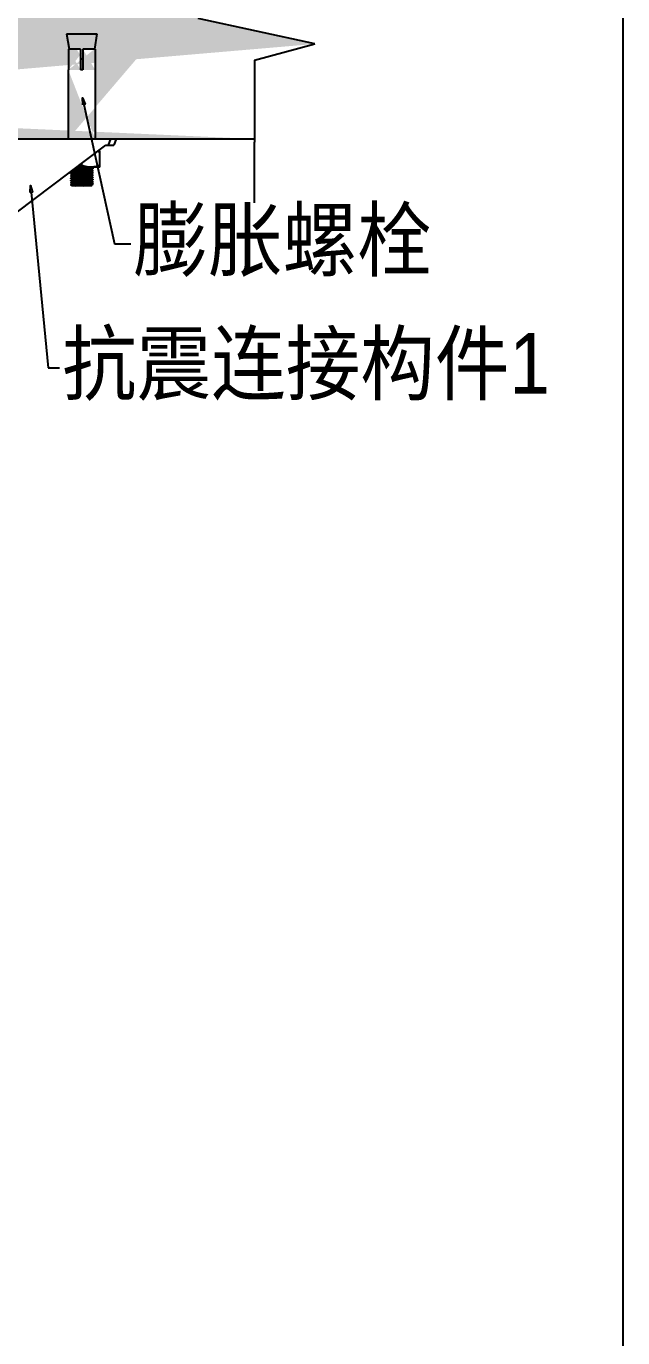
# Model space of a CAD drawing. Extents: x 921423 to 1291758, y 534425 to 1049953.
# Drawn here: x 1135503 to 1137468, y 852016 to 856338 of the extents above; entities that cross this region are included whole.
import ezdxf

# ---------------------------------------------------------------- set-up
doc = ezdxf.new("R2010")
doc.units = 0
doc.header["$LTSCALE"] = 1000
doc.header["$MEASUREMENT"] = 0
for name, color, linetype in [('02___PRT_ALL_AXES', 7, 'Continuous'), ('03___PRT_ALL_CURVES', 7, 'Continuous'), ('11122', 7, 'Continuous'), ('TC', 4, 'Continuous')]:
    doc.layers.add(name, color=color, linetype=linetype)
doc.styles.add('_TEL_DIM', font='SIMPLEX', dxfattribs={"width": 0.8, "height": 3.5, "bigfont": 'HZTXT'})

msp = doc.modelspace()

# ---------------------------------------------------------------- hatches: boundary and pattern name
at = {"layer": '11122'}
h = msp.add_hatch(dxfattribs=at)
h.set_pattern_fill('AR-CONC', color=256, scale=50, style=0)
h.set_pattern_definition([(50, (637887.12, 1495774.02), (358.63009, -31.37607), [37.5, -412.5]), (355, (637887.12, 1495774.02), (-69.37567, 376.09607), [30, -330]), (100.4514, (637917, 1495771.4), (289.25469, 344.71977), [31.8701, -350.57106]), (46.1842, (637887.1, 1495874.02), (533.62052, -82.7595), [56.25, -618.75]), (96.6356, (637931.6, 1495867.13), (467.33135, 487.05894), [47.80514, -525.8565]), (351.1842, (637887.1, 1495874), (467.33097, 487.0593), [45, -495]), (21, (637937.12, 1495849.02), (298.45353, -201.30945), [37.5, -412.5]), (326, (637937.12, 1495849.02), (121.65767, 362.57502), [30, -330]), (71.4514, (637962, 1495832.25), (420.11131, 161.26525), [31.8701, -350.57106]), (37.5, (637887.12, 1495774.02), (6.079928, 166.446927), [0, -326, 0, -335, 0, -331.25]), (7.5, (637887.12, 1495774.02), (131.53477, 197.205856), [0, -191, 0, -318.5, 0, -126.25]), (327.5, (637775.62, 1495774.02), (266.911218, -11.277436), [0, -125, 0, -390, 0, -517.5]), (317.5, (637725.62, 1495774.02), (291.593085, 50.05249), [0, -162.5, 0, -259, 0, -367.5])])
edge = h.paths.add_edge_path()
edge.add_line((1125792.7, 856289.5), (1125408.4, 856372.8))
edge.add_line((1125408.4, 856372.8), (1125593.5, 856444.4))
edge.add_line((1125593.5, 856236.1), (1125792.7, 856289.5))
edge.add_line((1125593.5, 856236.1), (1125593.5, 855966.2))
edge.add_line((1125593.5, 856685.3), (1125593.5, 856444.4))
edge.add_line((1125593.5, 856685.3), (1136254.4, 856685.3))
edge.add_line((1125593.5, 855966.2), (1136254.4, 855966.2))
edge.add_line((1129689.9, 856262.2), (1129649.3, 856262.2))
edge.add_line((1129595.6, 856312.2), (1129695.8, 856312.2))
edge.add_line((1129642, 856262.2), (1129601.4, 856262.2))
edge.add_line((1129642, 856230.3), (1129649.3, 856230.3))
edge.add_line((1129601.4, 856185.4), (1129601.3, 856185.4))
edge.add_line((1129649.3, 856193.9), (1129642, 856193.9))
edge.add_line((1129690.1, 856185.4), (1129689.9, 856185.4))
edge.add_line((1129595.6, 856312.2), (1129603.9, 856262.2))
edge.add_line((1129695.8, 856312.2), (1129687.4, 856262.2))
edge.add_line((1129690.1, 856193.9), (1129690.1, 855966.2))
edge.add_line((1129689.9, 856262.2), (1129689.9, 856193.9))
edge.add_line((1129649.3, 856262.2), (1129649.3, 856193.9))
edge.add_line((1129642, 856262.2), (1129642, 856193.9))
edge.add_line((1129601.4, 856262.2), (1129601.4, 856193.9))
edge.add_line((1129601.3, 856193.9), (1129601.3, 855966.2))
edge.add_line((1129112.3, 856312.5), (1129103.9, 856262.4))
edge.add_line((1129112.3, 856312.5), (1129012, 856312.5))
edge.add_line((1129065.8, 856262.4), (1129106.4, 856262.4))
edge.add_line((1129017.9, 856262.4), (1129058.5, 856262.4))
edge.add_line((1129065.8, 856230.5), (1129058.5, 856230.5))
edge.add_line((1129106.4, 856194.1), (1129106.6, 856194.1))
edge.add_line((1129058.5, 856194.1), (1129065.8, 856194.1))
edge.add_line((1129017.7, 856194.1), (1129017.9, 856194.1))
edge.add_line((1129012, 856312.5), (1129020.4, 856262.4))
edge.add_line((1129017.7, 856194.1), (1129017.7, 855966.2))
edge.add_line((1129017.9, 856262.4), (1129017.9, 856194.1))
edge.add_line((1129058.5, 856262.4), (1129058.5, 856194.1))
edge.add_line((1129065.8, 856262.4), (1129065.8, 856194.1))
edge.add_line((1129106.4, 856262.4), (1129106.4, 856194.1))
edge.add_line((1129106.6, 856194.1), (1129106.6, 855966.2))
edge.add_line((1128532.3, 856312.5), (1128540.6, 856262.4))
edge.add_line((1128532.3, 856312.5), (1128632.5, 856312.5))
edge.add_line((1128578.7, 856262.4), (1128538.1, 856262.4))
edge.add_line((1128626.7, 856262.4), (1128586, 856262.4))
edge.add_line((1128578.7, 856230.5), (1128586, 856230.5))
edge.add_line((1128538.1, 856194.1), (1128538, 856194.1))
edge.add_line((1128586, 856194.1), (1128578.7, 856194.1))
edge.add_line((1128626.8, 856194.1), (1128626.7, 856194.1))
edge.add_line((1128632.5, 856312.5), (1128624.2, 856262.4))
edge.add_line((1128626.8, 856194.1), (1128626.8, 855966.2))
edge.add_line((1128626.7, 856262.4), (1128626.7, 856194.1))
edge.add_line((1128586, 856262.4), (1128586, 856194.1))
edge.add_line((1128578.7, 856262.4), (1128578.7, 856194.1))
edge.add_line((1128538.1, 856262.4), (1128538.1, 856194.1))
edge.add_line((1128538, 856194.1), (1128538, 855966.2))
edge.add_line((1132211, 856262.2), (1132251.6, 856262.2))
edge.add_line((1132305.3, 856312.2), (1132205.1, 856312.2))
edge.add_line((1132258.8, 856262.2), (1132299.4, 856262.2))
edge.add_line((1132258.8, 856230.3), (1132251.6, 856230.3))
edge.add_line((1132299.4, 856185.4), (1132299.6, 856185.4))
edge.add_line((1132251.6, 856193.9), (1132258.8, 856193.9))
edge.add_line((1132210.8, 856185.4), (1132211, 856185.4))
edge.add_line((1132305.3, 856312.2), (1132296.9, 856262.2))
edge.add_line((1132205.1, 856312.2), (1132213.5, 856262.2))
edge.add_line((1132210.8, 856193.9), (1132210.8, 855966.2))
edge.add_line((1132211, 856262.2), (1132211, 856193.9))
edge.add_line((1132251.6, 856262.2), (1132251.6, 856193.9))
edge.add_line((1132258.8, 856262.2), (1132258.8, 856193.9))
edge.add_line((1132299.4, 856262.2), (1132299.4, 856193.9))
edge.add_line((1132299.6, 856193.9), (1132299.6, 855966.2))
edge.add_line((1133368.9, 856312.5), (1133360.6, 856262.4))
edge.add_line((1133368.9, 856312.5), (1133268.7, 856312.5))
edge.add_line((1133322.4, 856262.4), (1133363.1, 856262.4))
edge.add_line((1133274.5, 856262.4), (1133315.1, 856262.4))
edge.add_line((1133322.4, 856230.5), (1133315.1, 856230.5))
edge.add_line((1133363.1, 856194.1), (1133363.2, 856194.1))
edge.add_line((1133315.1, 856194.1), (1133322.4, 856194.1))
edge.add_line((1133274.3, 856194.1), (1133274.5, 856194.1))
edge.add_line((1133268.7, 856312.5), (1133277, 856262.4))
edge.add_line((1133274.3, 856194.1), (1133274.3, 855966.2))
edge.add_line((1133274.5, 856262.4), (1133274.5, 856194.1))
edge.add_line((1133315.1, 856262.4), (1133315.1, 856194.1))
edge.add_line((1133322.4, 856262.4), (1133322.4, 856194.1))
edge.add_line((1133363.1, 856262.4), (1133363.1, 856194.1))
edge.add_line((1133363.2, 856194.1), (1133363.2, 855966.2))
edge.add_line((1132788.9, 856312.5), (1132797.3, 856262.4))
edge.add_line((1132788.9, 856312.5), (1132889.2, 856312.5))
edge.add_line((1132835.4, 856262.4), (1132794.8, 856262.4))
edge.add_line((1132883.3, 856262.4), (1132842.7, 856262.4))
edge.add_line((1132835.4, 856230.5), (1132842.7, 856230.5))
edge.add_line((1132794.8, 856194.1), (1132794.6, 856194.1))
edge.add_line((1132842.7, 856194.1), (1132835.4, 856194.1))
edge.add_line((1132883.5, 856194.1), (1132883.3, 856194.1))
edge.add_line((1132889.2, 856312.5), (1132880.8, 856262.4))
edge.add_line((1132883.5, 856194.1), (1132883.5, 855966.2))
edge.add_line((1132883.3, 856262.4), (1132883.3, 856194.1))
edge.add_line((1132842.7, 856262.4), (1132842.7, 856194.1))
edge.add_line((1132835.4, 856262.4), (1132835.4, 856194.1))
edge.add_line((1132794.8, 856262.4), (1132794.8, 856194.1))
edge.add_line((1132794.6, 856194.1), (1132794.6, 855966.2))
edge.add_line((1136453.6, 856279.1), (1136069.3, 856362.5))
edge.add_line((1136069.3, 856362.5), (1136254.4, 856434.1))
edge.add_line((1136254.4, 856225.8), (1136453.6, 856279.1))
edge.add_line((1136254.4, 856225.8), (1136254.4, 855955.9))
edge.add_line((1136254.4, 856675), (1136254.4, 856434.1))
edge.add_line((1135635.6, 856312), (1135735.7, 856312))
edge.add_line((1135682.1, 856262), (1135641.5, 856262))
edge.add_line((1135729.9, 856262), (1135689.3, 856262))
edge.add_line((1135682.1, 856230.1), (1135689.3, 856230.1))
edge.add_line((1135635.6, 856312), (1135644, 856262))
edge.add_line((1135729.9, 856262), (1135729.9, 856193.7))
edge.add_line((1135689.3, 856262), (1135689.3, 856193.7))
edge.add_line((1135682.1, 856262), (1135682.1, 856193.7))
edge.add_line((1135641.5, 856262), (1135641.5, 856193.7))
edge.add_line((1135735.7, 856312), (1135727.4, 856262))
edge.add_line((1135641.5, 856193.7), (1135641.3, 856193.7))
edge.add_line((1135689.3, 856193.7), (1135682.1, 856193.7))
edge.add_line((1135730.1, 856193.7), (1135729.9, 856193.7))
edge.add_line((1135730.1, 856193.7), (1135730.1, 855966.2))
edge.add_line((1135641.3, 856193.7), (1135641.3, 855966.2))

# ---------------------------------------------------------------- linework, layer by layer
at = {"color": 0, "linetype": 'Continuous'}
for p, q in [((1135641.5, 856262), (1135641.5, 856193.7)), ((1135682.1, 856262), (1135641.5, 856262)), ((1135682.1, 856262), (1135682.1, 856193.7)), ((1135689.3, 856262), (1135689.3, 856193.7)), ((1135729.9, 856262), (1135689.3, 856262)), ((1135729.9, 856262), (1135729.9, 856193.7)), ((1135641.3, 856193.7), (1135641.3, 855966.2)), ((1135641.5, 856193.7), (1135641.3, 856193.7)), ((1135689.3, 856193.7), (1135682.1, 856193.7)), ((1135730.1, 856193.7), (1135729.9, 856193.7)), ((1135730.1, 856193.7), (1135730.1, 855966.2)), ((1135378.6, 855966.2), (1135799, 855966.2)), ((1135765.3, 855945.7), (1135791.6, 855945.7)), ((1135780.9, 855966.2), (1135773, 855945.7)), ((1135799, 855966.2), (1135791.6, 855945.7)), ((1135649.3, 855858.3), (1135649.3, 855857)), ((1135649.3, 855856.9), (1135649.3, 855857)), ((1135649.3, 855857), (1135649.3, 855857)), ((1135649.3, 855856.9), (1135653.2, 855854.7)), ((1135653.2, 855853.9), (1135649.3, 855851.6)), ((1135649.3, 855851.5), (1135649.3, 855851.6)), ((1135649.3, 855851.5), (1135649.3, 855849.7)), ((1135649.3, 855849.7), (1135649.3, 855849.7)), ((1135649.3, 855849.7), (1135653.2, 855847.4)), ((1135649.3, 855849.7), (1135649.3, 855849.7)), ((1135653.2, 855854.7), (1135653.2, 855853.8)), ((1135653.3, 855853.9), (1135653.2, 855853.9)), ((1135653.3, 855853.9), (1135653.3, 855853.9)), ((1135668.5, 855872.8), (1135671.8, 855872.9)), ((1135718, 855865.5), (1135718.1, 855865.6)), ((1135718, 855858.3), (1135718.1, 855858.3)), ((1135718.1, 855872.9), (1135718.2, 855872.9)), ((1135718.1, 855865.6), (1135718.2, 855865.6)), ((1135718.1, 855858.3), (1135718.2, 855858.3)), ((1135718.1, 855851), (1135718.2, 855851.1)), ((1135718.2, 855872), (1135718.2, 855872.9)), ((1135722, 855869.8), (1135718.2, 855872)), ((1135718.2, 855865.6), (1135722, 855867.9)), ((1135718.2, 855864.7), (1135718.2, 855865.6)), ((1135722, 855862.5), (1135718.2, 855864.8)), ((1135718.2, 855858.3), (1135722, 855860.6)), ((1135718.2, 855857.5), (1135718.2, 855858.4)), ((1135722, 855855.2), (1135718.2, 855857.5)), ((1135718.2, 855851.1), (1135722, 855853.3)), ((1135718.2, 855850.2), (1135718.2, 855851.1)), ((1135722, 855848), (1135718.2, 855850.2)), ((1135722.1, 855869.7), (1135722, 855869.8)), ((1135722, 855867.9), (1135722.1, 855867.9)), ((1135722, 855862.5), (1135722.1, 855862.5)), ((1135722, 855860.6), (1135722.1, 855860.6)), ((1135722.1, 855855.2), (1135722, 855855.2)), ((1135722, 855853.3), (1135722.1, 855853.4)), ((1135722.1, 855847.9), (1135722, 855848)), ((1135722.1, 855869.7), (1135722.1, 855867.9)), ((1135722.1, 855862.5), (1135722.1, 855860.6)), ((1135722.1, 855862.5), (1135722.1, 855862.5)), ((1135722.1, 855855.2), (1135722.1, 855853.4)), ((1135722.1, 855855.2), (1135722.1, 855855.2)), ((1135722.1, 855847.9), (1135722.1, 855846.1)), ((1135722.1, 855847.9), (1135722.1, 855847.9)), ((1135653.2, 855846.6), (1135649.3, 855844.3)), ((1135649.3, 855844.3), (1135649.3, 855844.3)), ((1135649.3, 855844.3), (1135649.3, 855842.4)), ((1135649.3, 855842.4), (1135649.3, 855842.5)), ((1135649.3, 855842.4), (1135649.3, 855842.4)), ((1135649.3, 855842.4), (1135653.2, 855840.1)), ((1135653.2, 855839.3), (1135649.3, 855837)), ((1135649.3, 855837), (1135649.3, 855837)), ((1135649.3, 855837), (1135649.3, 855835.2)), ((1135649.3, 855835.1), (1135649.3, 855835.2)), ((1135649.3, 855835.2), (1135649.3, 855835.2)), ((1135649.3, 855835.1), (1135653.2, 855832.9)), ((1135653.2, 855832), (1135649.3, 855829.8)), ((1135649.3, 855829.7), (1135649.3, 855829.8)), ((1135649.3, 855829.7), (1135649.3, 855827.9)), ((1135649.3, 855827.8), (1135649.3, 855827.9)), ((1135649.3, 855827.9), (1135649.3, 855827.9)), ((1135649.3, 855827.8), (1135653.2, 855825.6)), ((1135653.2, 855824.7), (1135649.3, 855822.5)), ((1135649.3, 855822.4), (1135649.3, 855822.5)), ((1135649.3, 855822.4), (1135649.3, 855820.6)), ((1135649.3, 855820.5), (1135649.3, 855820.6)), ((1135649.3, 855820.6), (1135649.3, 855820.6)), ((1135649.3, 855820.5), (1135653.2, 855818.3)), ((1135653.2, 855817.5), (1135649.9, 855815.5)), ((1135649.9, 855815.5), (1135649.9, 855815.5)), ((1135653.8, 855811.5), (1135649.9, 855815.5)), ((1135653.2, 855847.4), (1135653.2, 855846.5)), ((1135653.3, 855846.6), (1135653.2, 855846.6)), ((1135653.2, 855840.2), (1135653.2, 855839.3)), ((1135653.3, 855839.3), (1135653.2, 855839.3)), ((1135653.2, 855832.9), (1135653.2, 855832)), ((1135653.3, 855832.1), (1135653.2, 855832)), ((1135653.2, 855825.6), (1135653.2, 855824.7)), ((1135653.3, 855824.8), (1135653.2, 855824.7)), ((1135653.2, 855818.3), (1135653.2, 855817.4)), ((1135653.3, 855817.5), (1135653.2, 855817.5)), ((1135653.3, 855846.6), (1135653.4, 855846.6)), ((1135653.3, 855832.1), (1135653.3, 855832.1)), ((1135653.3, 855824.8), (1135653.4, 855824.8)), ((1135717.5, 855811.5), (1135653.8, 855811.5)), ((1135711.4, 855816.1), (1135660, 855816.1)), ((1135690, 855812.1), (1135666, 855812.1)), ((1135717.5, 855811.5), (1135719.2, 855813.2)), ((1135718, 855829.1), (1135718.1, 855829.2)), ((1135718, 855821.9), (1135718.1, 855821.9)), ((1135718.1, 855843.7), (1135718.2, 855843.8)), ((1135718.1, 855836.5), (1135718.2, 855836.5)), ((1135718.1, 855829.2), (1135718.2, 855829.2)), ((1135718.1, 855821.9), (1135718.2, 855821.9)), ((1135718.1, 855814.6), (1135718.2, 855814.7)), ((1135718.2, 855843.8), (1135722, 855846)), ((1135718.2, 855842.9), (1135718.2, 855843.8)), ((1135722, 855840.7), (1135718.2, 855842.9)), ((1135718.2, 855836.5), (1135722, 855838.7)), ((1135718.2, 855835.6), (1135718.2, 855836.5)), ((1135722, 855833.4), (1135718.2, 855835.6)), ((1135718.2, 855829.2), (1135722, 855831.5)), ((1135718.2, 855828.3), (1135718.2, 855829.2)), ((1135722, 855826.1), (1135718.2, 855828.4)), ((1135718.2, 855821.9), (1135722, 855824.2)), ((1135718.2, 855821.1), (1135718.2, 855821.9)), ((1135722, 855818.8), (1135718.2, 855821.1)), ((1135718.2, 855814.7), (1135722, 855816.9)), ((1135718.2, 855813.8), (1135718.2, 855814.7)), ((1135719.2, 855813.2), (1135718.2, 855813.8)), ((1135719.2, 855813.2), (1135719.2, 855813.2)), ((1135722, 855846), (1135722.1, 855846.1)), ((1135722.1, 855840.6), (1135722, 855840.7)), ((1135722, 855838.7), (1135722.1, 855838.8)), ((1135722.1, 855833.3), (1135722, 855833.4)), ((1135722, 855831.5), (1135722.1, 855831.5)), ((1135722.1, 855826.1), (1135722, 855826.1)), ((1135722, 855824.2), (1135722.1, 855824.2)), ((1135722.1, 855818.8), (1135722, 855818.8)), ((1135722.1, 855817), (1135722, 855816.9)), ((1135722.1, 855840.6), (1135722.1, 855838.8)), ((1135722.1, 855840.6), (1135722.1, 855840.6)), ((1135722.1, 855833.3), (1135722.1, 855831.5)), ((1135722.1, 855833.3), (1135722.1, 855833.3)), ((1135722.1, 855826.1), (1135722.1, 855824.2)), ((1135722.1, 855826.1), (1135722.1, 855826.1))]:
    msp.add_line(p, q, dxfattribs=at)
at = {"color": 7, "linetype": 'Continuous'}
msp.add_line((1135469.7, 855722.9), (1135765.3, 855945.7), dxfattribs=at)
at = {"color": 0}
for points in [[(1136453.6, 856279.1), (1136069.3, 856362.5)], [(1136254.4, 856225.8), (1136453.6, 856279.1)], [(1136254.4, 856225.8), (1136254.4, 855955.9)], [(1136254.4, 855755.6), (1136254.4, 855955.9)]]:
    msp.add_lwpolyline(points, dxfattribs=at)
at = {"color": 4}
for points in [[(1135689, 856078.8), (1135687.9, 856101.7), (1135696.4, 856080.4)], [(1135515.6, 855789.9), (1135517.2, 855812.7), (1135523.1, 855790.6)]]:
    msp.add_lwpolyline(points, close=True, dxfattribs=at)
for points in [[(1135692.7, 856079.6), (1135793.2, 855620.5)], [(1135519.3, 855790.3), (1135575.4, 855212.3)]]:
    msp.add_lwpolyline(points, dxfattribs=at)
at = {"color": 4, "extrusion": (0, 1, 0)}
for points, elevation in [([(-1135793.2, 0), (-1135846.9, 0)], 855620.5), ([(-1135575.4, 0), (-1135611.9, 0)], 855212.3)]:
    msp.add_lwpolyline(points, dxfattribs=dict(at, elevation=elevation))
at = {"color": 0, "linetype": 'Continuous'}
for points, knots in [([(1135649.3, 855857), (1135649.3, 855857.1), (1135649.6, 855857.2), (1135650.1, 855857.3), (1135651, 855857.4), (1135652.2, 855857.5), (1135653.7, 855857.6), (1135656.2, 855857.7), (1135660.1, 855857.9), (1135665.4, 855858.1), (1135671.4, 855858.4), (1135678, 855858.6), (1135684.9, 855858.8), (1135691.7, 855859), (1135698.4, 855859.2), (1135704.6, 855859.5), (1135710.1, 855859.7), (1135714.7, 855859.9), (1135717.9, 855860.1), (1135719.9, 855860.2), (1135720.9, 855860.3), (1135721.6, 855860.4), (1135721.9, 855860.5), (1135722, 855860.6)], [0, 0, 0, 0, 0.003126, 0.010599, 0.022538, 0.038861, 0.059436, 0.084071, 0.144605, 0.218244, 0.302282, 0.393624, 0.488903, 0.58461, 0.677217, 0.763313, 0.839726, 0.903646, 0.952726, 0.971121, 0.98519, 0.994822, 1, 1, 1, 1]), ([(1135649.3, 855851.6), (1135649.5, 855851.7), (1135649.8, 855851.7), (1135650.5, 855851.9), (1135651.5, 855852), (1135653.5, 855852.1), (1135656.7, 855852.3), (1135661.3, 855852.5), (1135666.8, 855852.7), (1135673, 855853), (1135679.6, 855853.2), (1135686.5, 855853.4), (1135693.4, 855853.6), (1135700, 855853.8), (1135706, 855854), (1135711.3, 855854.3), (1135715.2, 855854.4), (1135717.7, 855854.6), (1135719.2, 855854.7), (1135720.4, 855854.8), (1135721.3, 855854.9), (1135721.8, 855855), (1135722.1, 855855.1), (1135722.1, 855855.2)], [0, 0, 0, 0, 0.005178, 0.014811, 0.028881, 0.047278, 0.096363, 0.160283, 0.236695, 0.322794, 0.415405, 0.51111, 0.606386, 0.697723, 0.78176, 0.855398, 0.915929, 0.940564, 0.961139, 0.977461, 0.9894, 0.996873, 1, 1, 1, 1]), ([(1135649.3, 855849.7), (1135649.3, 855849.8), (1135649.6, 855849.9), (1135650.1, 855850), (1135651, 855850.1), (1135652.2, 855850.2), (1135653.7, 855850.3), (1135656.2, 855850.5), (1135660.1, 855850.6), (1135665.4, 855850.9), (1135671.4, 855851.1), (1135678, 855851.3), (1135684.9, 855851.5), (1135691.7, 855851.7), (1135698.4, 855852), (1135704.6, 855852.2), (1135710.1, 855852.4), (1135714.7, 855852.6), (1135717.9, 855852.8), (1135719.9, 855853), (1135720.9, 855853.1), (1135721.6, 855853.2), (1135721.9, 855853.2), (1135722, 855853.3)], [0, 0, 0, 0, 0.003126, 0.010599, 0.022538, 0.038861, 0.059436, 0.084071, 0.144605, 0.218244, 0.302282, 0.393624, 0.488903, 0.58461, 0.677217, 0.763313, 0.839726, 0.903646, 0.952726, 0.971121, 0.98519, 0.994822, 1, 1, 1, 1]), ([(1135649.3, 855844.3), (1135649.5, 855844.4), (1135649.8, 855844.5), (1135650.5, 855844.6), (1135651.5, 855844.7), (1135653.5, 855844.8), (1135656.7, 855845), (1135661.3, 855845.2), (1135666.8, 855845.5), (1135673, 855845.7), (1135679.6, 855845.9), (1135686.5, 855846.1), (1135693.4, 855846.3), (1135700, 855846.5), (1135706, 855846.8), (1135711.3, 855847), (1135715.2, 855847.2), (1135717.7, 855847.3), (1135719.2, 855847.4), (1135720.4, 855847.5), (1135721.3, 855847.6), (1135721.8, 855847.8), (1135722.1, 855847.8), (1135722.1, 855847.9)], [0, 0, 0, 0, 0.005177, 0.014809, 0.028877, 0.047271, 0.096349, 0.160265, 0.236676, 0.322771, 0.415375, 0.511078, 0.606358, 0.697705, 0.781748, 0.855387, 0.915922, 0.94056, 0.961137, 0.977461, 0.989401, 0.996874, 1, 1, 1, 1]), ([(1135650.3, 855859.1), (1135652, 855859.3), (1135656.9, 855859.6), (1135665.7, 855860), (1135677.1, 855860.4), (1135687.6, 855860.7), (1135696.1, 855861), (1135702.2, 855861.2), (1135707.7, 855861.4), (1135712.4, 855861.6), (1135715.9, 855861.8), (1135718.2, 855861.9), (1135719.5, 855862), (1135720.6, 855862.1), (1135721.4, 855862.2), (1135721.8, 855862.3), (1135722.1, 855862.4), (1135722.1, 855862.5)], [0, 0, 0, 0, 0.073815, 0.201898, 0.367708, 0.549733, 0.639457, 0.724387, 0.801743, 0.868996, 0.923959, 0.946257, 0.96485, 0.979587, 0.990367, 0.997127, 1, 1, 1, 1]), ([(1135653.2, 855854.7), (1135653.2, 855854.8), (1135653.5, 855854.9), (1135653.9, 855855), (1135654.6, 855855.1), (1135655.6, 855855.2), (1135656.9, 855855.3), (1135659.1, 855855.4), (1135662.5, 855855.6), (1135667.1, 855855.8), (1135672.3, 855856.1), (1135678.1, 855856.3), (1135684.1, 855856.5), (1135690.2, 855856.7), (1135696.1, 855856.9), (1135701.6, 855857.1), (1135706.6, 855857.4), (1135710.8, 855857.6), (1135714.1, 855857.8), (1135716.4, 855858), (1135717.6, 855858.1), (1135718, 855858.3)], [0, 0, 0, 0, 0.002822, 0.009786, 0.021097, 0.03671, 0.056491, 0.080278, 0.138977, 0.210714, 0.292913, 0.382619, 0.476605, 0.571489, 0.663855, 0.750379, 0.827951, 0.893783, 0.945517, 0.981317, 1, 1, 1, 1]), ([(1135653.2, 855847.4), (1135653.2, 855847.5), (1135653.5, 855847.6), (1135653.9, 855847.7), (1135654.6, 855847.8), (1135655.5, 855847.9), (1135656.7, 855848), (1135658.8, 855848.1), (1135662, 855848.3), (1135666.4, 855848.5), (1135671.5, 855848.7), (1135677.1, 855849), (1135684.9, 855849.2), (1135694.4, 855849.6), (1135703.4, 855849.9), (1135709.6, 855850.2), (1135713.1, 855850.4), (1135715.7, 855850.6), (1135717.1, 855850.8), (1135717.7, 855850.9)], [0, 0, 0, 0, 0.002728, 0.009396, 0.020229, 0.035178, 0.054131, 0.076936, 0.133296, 0.202345, 0.281727, 0.368726, 0.460365, 0.644957, 0.810434, 0.878797, 0.934346, 0.975195, 1, 1, 1, 1]), ([(1135653.3, 855861.2), (1135653.3, 855861.2), (1135653.4, 855861.2), (1135653.5, 855861.3), (1135653.6, 855861.3)], [0, 0, 0, 0, 0.181448, 1, 1, 1, 1]), ([(1135653.3, 855853.9), (1135653.7, 855854.1), (1135654.8, 855854.2), (1135657, 855854.4), (1135660.3, 855854.6), (1135664.4, 855854.8), (1135669.4, 855855), (1135674.9, 855855.2), (1135680.9, 855855.5), (1135687, 855855.7), (1135693.1, 855855.9), (1135698.9, 855856.1), (1135704.2, 855856.3), (1135708.8, 855856.6), (1135712.2, 855856.7), (1135714.4, 855856.9), (1135715.7, 855857), (1135716.7, 855857.1), (1135717.5, 855857.2), (1135717.9, 855857.3), (1135718.2, 855857.4), (1135718.2, 855857.5)], [0, 0, 0, 0, 0.017078, 0.05154, 0.102255, 0.167406, 0.244629, 0.331116, 0.423717, 0.519059, 0.613667, 0.704094, 0.787045, 0.8595, 0.918826, 0.942874, 0.962879, 0.978668, 0.990109, 0.997152, 1, 1, 1, 1]), ([(1135653.4, 855846.6), (1135653.8, 855846.8), (1135654.9, 855846.9), (1135657.2, 855847.1), (1135660.5, 855847.3), (1135664.7, 855847.6), (1135669.7, 855847.8), (1135675.2, 855848), (1135681.1, 855848.2), (1135687.2, 855848.4), (1135693.3, 855848.6), (1135699, 855848.8), (1135704.3, 855849.1), (1135708.9, 855849.3), (1135712.2, 855849.5), (1135714.5, 855849.6), (1135715.7, 855849.7), (1135716.7, 855849.8), (1135717.5, 855849.9), (1135717.9, 855850), (1135718.2, 855850.1), (1135718.2, 855850.2)], [0, 0, 0, 0, 0.018292, 0.053767, 0.105252, 0.170919, 0.248407, 0.334924, 0.427348, 0.522343, 0.61648, 0.70636, 0.788741, 0.860653, 0.919505, 0.943352, 0.963192, 0.978843, 0.99019, 0.997168, 1, 1, 1, 1]), ([(1135653.6, 855861.3), (1135654.1, 855861.4), (1135655.4, 855861.5), (1135657.9, 855861.7), (1135661.4, 855861.9), (1135667.6, 855862.2), (1135676.6, 855862.6), (1135686.1, 855862.9), (1135694, 855863.2), (1135699.6, 855863.4), (1135704.7, 855863.6), (1135709.2, 855863.9), (1135712.4, 855864), (1135714.6, 855864.2), (1135715.8, 855864.3), (1135716.8, 855864.4), (1135717.5, 855864.5), (1135717.9, 855864.6), (1135718.2, 855864.7), (1135718.2, 855864.7)], [0, 0, 0, 0, 0.022796, 0.061997, 0.116305, 0.183849, 0.348888, 0.534354, 0.626759, 0.714641, 0.794938, 0.86486, 0.921979, 0.945104, 0.964325, 0.97949, 0.990477, 0.997241, 1, 1, 1, 1]), ([(1135654.5, 855862.3), (1135656.2, 855862.5), (1135660.5, 855862.8), (1135668.2, 855863.2), (1135678, 855863.6), (1135688.7, 855863.9), (1135697.6, 855864.3), (1135704.3, 855864.5), (1135708.5, 855864.7), (1135712.1, 855864.9), (1135714.8, 855865.1), (1135716.7, 855865.3), (1135717.7, 855865.4), (1135718, 855865.5)], [0, 0, 0, 0, 0.077845, 0.204483, 0.364985, 0.540358, 0.70984, 0.786006, 0.853367, 0.909918, 0.953983, 0.984276, 1, 1, 1, 1]), ([(1135658.3, 855865.1), (1135661, 855865.2), (1135667, 855865.5), (1135676.6, 855865.8), (1135686.9, 855866.1), (1135697.2, 855866.5), (1135705.3, 855866.8), (1135711, 855867), (1135714.5, 855867.2), (1135717.4, 855867.3), (1135719.6, 855867.5), (1135721.1, 855867.7), (1135721.8, 855867.7), (1135722, 855867.9)], [0, 0, 0, 0, 0.128161, 0.282558, 0.449765, 0.615242, 0.764597, 0.829085, 0.884847, 0.930673, 0.965573, 0.988812, 1, 1, 1, 1]), ([(1135660.9, 855867.1), (1135663.8, 855867.2), (1135670, 855867.4), (1135679.7, 855867.7), (1135690, 855868.1), (1135698.4, 855868.3), (1135704.8, 855868.6), (1135709, 855868.7), (1135712.7, 855868.9), (1135715.9, 855869.1), (1135718.5, 855869.2), (1135720.2, 855869.4), (1135721.2, 855869.5), (1135721.7, 855869.6), (1135721.9, 855869.6), (1135722.1, 855869.7), (1135722.1, 855869.7)], [0, 0, 0, 0, 0.141322, 0.304623, 0.476266, 0.641936, 0.718164, 0.787819, 0.849445, 0.901754, 0.943654, 0.974283, 0.985176, 0.993055, 0.997923, 1, 1, 1, 1]), ([(1135663.9, 855869.3), (1135666.5, 855869.5), (1135672.1, 855869.7), (1135680.7, 855870), (1135689.8, 855870.3), (1135697.3, 855870.6), (1135702.9, 855870.8), (1135706.6, 855871), (1135709.9, 855871.2), (1135712.7, 855871.3), (1135715, 855871.5), (1135716.5, 855871.6), (1135717.3, 855871.8), (1135717.8, 855871.8), (1135718, 855871.9), (1135718.2, 855872), (1135718.2, 855872)], [0, 0, 0, 0, 0.142688, 0.306603, 0.478257, 0.643515, 0.719446, 0.78878, 0.850087, 0.902108, 0.943767, 0.974229, 0.985073, 0.992932, 0.997817, 1, 1, 1, 1]), ([(1135665.2, 855870.3), (1135669.8, 855870.5), (1135679.3, 855870.9), (1135693.4, 855871.4), (1135705.7, 855871.9), (1135713, 855872.2), (1135715.9, 855872.5)], [0, 0, 0, 0, 0.268738, 0.566666, 0.829339, 1, 1, 1, 1]), ([(1135715.9, 855872.5), (1135716.1, 855872.5), (1135716.7, 855872.6), (1135717.3, 855872.7), (1135717.7, 855872.7)], [0, 0, 0, 0, 0.320782, 1, 1, 1, 1]), ([(1135717.7, 855872.7), (1135717.8, 855872.8), (1135717.9, 855872.8), (1135718, 855872.8), (1135718.1, 855872.9)], [0, 0, 0, 0, 0.326384, 1, 1, 1, 1]), ([(1135717.7, 855850.9), (1135717.7, 855850.9), (1135717.9, 855850.9), (1135718, 855851), (1135718.1, 855851)], [0, 0, 0, 0, 0.332014, 1, 1, 1, 1]), ([(1135649.3, 855842.5), (1135649.3, 855842.6), (1135649.8, 855842.6), (1135650.4, 855842.8), (1135651.7, 855842.9), (1135653.3, 855843), (1135655.4, 855843.1), (1135657.8, 855843.3), (1135660.6, 855843.4), (1135665, 855843.6), (1135671, 855843.8), (1135678.8, 855844), (1135686.9, 855844.3), (1135692.4, 855844.5), (1135695.1, 855844.6)], [0, 0, 0, 0, 0.006601, 0.023009, 0.049324, 0.085264, 0.130377, 0.184092, 0.245718, 0.314454, 0.469632, 0.641612, 0.82149, 1, 1, 1, 1]), ([(1135649.3, 855837), (1135649.5, 855837.1), (1135649.9, 855837.2), (1135650.8, 855837.3), (1135652.1, 855837.4), (1135654.7, 855837.6), (1135658.8, 855837.8), (1135664.7, 855838.1), (1135671.6, 855838.3), (1135679.2, 855838.6), (1135687.1, 855838.8), (1135692.5, 855839), (1135695.1, 855839.1)], [0, 0, 0, 0, 0.010136, 0.029737, 0.058686, 0.096671, 0.197792, 0.328178, 0.481455, 0.650107, 0.825821, 1, 1, 1, 1]), ([(1135649.3, 855835.2), (1135649.3, 855835.2), (1135649.6, 855835.3), (1135650.1, 855835.4), (1135651, 855835.5), (1135652.2, 855835.6), (1135653.7, 855835.7), (1135656.2, 855835.9), (1135660.1, 855836.1), (1135665.4, 855836.3), (1135671.4, 855836.5), (1135678, 855836.7), (1135684.9, 855837), (1135691.7, 855837.2), (1135698.4, 855837.4), (1135704.6, 855837.6), (1135710.1, 855837.8), (1135714.7, 855838), (1135717.9, 855838.2), (1135719.9, 855838.4), (1135720.9, 855838.5), (1135721.6, 855838.6), (1135721.9, 855838.7), (1135722, 855838.7)], [0, 0, 0, 0, 0.003126, 0.010599, 0.022538, 0.038861, 0.059436, 0.084071, 0.144605, 0.218244, 0.302282, 0.393624, 0.488903, 0.58461, 0.677217, 0.763313, 0.839726, 0.903646, 0.952726, 0.971121, 0.98519, 0.994822, 1, 1, 1, 1]), ([(1135649.3, 855829.8), (1135649.5, 855829.8), (1135649.8, 855829.9), (1135650.5, 855830), (1135651.5, 855830.1), (1135653.5, 855830.3), (1135656.7, 855830.5), (1135661.3, 855830.7), (1135666.8, 855830.9), (1135673, 855831.1), (1135679.6, 855831.3), (1135686.5, 855831.6), (1135693.4, 855831.8), (1135700, 855832), (1135706, 855832.2), (1135711.3, 855832.4), (1135715.2, 855832.6), (1135717.7, 855832.8), (1135719.2, 855832.9), (1135720.4, 855833), (1135721.3, 855833.1), (1135721.8, 855833.2), (1135722.1, 855833.3), (1135722.1, 855833.3)], [0, 0, 0, 0, 0.005177, 0.014809, 0.028877, 0.047271, 0.096349, 0.160265, 0.236675, 0.322771, 0.415375, 0.511077, 0.606357, 0.697705, 0.781748, 0.855387, 0.915922, 0.94056, 0.961137, 0.977461, 0.989401, 0.996874, 1, 1, 1, 1]), ([(1135649.3, 855827.9), (1135649.3, 855828), (1135649.6, 855828), (1135650.1, 855828.1), (1135651, 855828.2), (1135652.2, 855828.4), (1135653.7, 855828.5), (1135656.2, 855828.6), (1135660.1, 855828.8), (1135665.4, 855829), (1135671.4, 855829.2), (1135678, 855829.5), (1135684.9, 855829.7), (1135691.7, 855829.9), (1135698.4, 855830.1), (1135704.6, 855830.3), (1135710.1, 855830.5), (1135714.7, 855830.8), (1135717.9, 855831), (1135719.9, 855831.1), (1135720.9, 855831.2), (1135721.6, 855831.3), (1135721.9, 855831.4), (1135722, 855831.5)], [0, 0, 0, 0, 0.003126, 0.010599, 0.022538, 0.038861, 0.059436, 0.084071, 0.144605, 0.218244, 0.302282, 0.393624, 0.488903, 0.58461, 0.677217, 0.763313, 0.839726, 0.903646, 0.952726, 0.971121, 0.98519, 0.994822, 1, 1, 1, 1]), ([(1135649.3, 855822.5), (1135649.5, 855822.6), (1135649.8, 855822.6), (1135650.5, 855822.7), (1135651.5, 855822.8), (1135653.5, 855823), (1135656.7, 855823.2), (1135661.3, 855823.4), (1135666.8, 855823.6), (1135673, 855823.8), (1135679.6, 855824.1), (1135686.5, 855824.3), (1135693.4, 855824.5), (1135700, 855824.7), (1135706, 855824.9), (1135711.3, 855825.1), (1135715.2, 855825.3), (1135717.7, 855825.5), (1135719.2, 855825.6), (1135720.4, 855825.7), (1135721.3, 855825.8), (1135721.8, 855825.9), (1135722.1, 855826), (1135722.1, 855826.1)], [0, 0, 0, 0, 0.005178, 0.014811, 0.028881, 0.047278, 0.096362, 0.160282, 0.236694, 0.322794, 0.415406, 0.511111, 0.606386, 0.697724, 0.781761, 0.855399, 0.91593, 0.940565, 0.961139, 0.977461, 0.9894, 0.996873, 1, 1, 1, 1]), ([(1135649.3, 855820.6), (1135649.3, 855820.7), (1135649.6, 855820.8), (1135650.1, 855820.9), (1135651, 855821), (1135652.2, 855821.1), (1135653.7, 855821.2), (1135656.2, 855821.3), (1135660.1, 855821.5), (1135665.4, 855821.7), (1135671.4, 855822), (1135678, 855822.2), (1135684.9, 855822.4), (1135691.7, 855822.6), (1135698.4, 855822.8), (1135704.6, 855823.1), (1135710.1, 855823.3), (1135714.7, 855823.5), (1135717.9, 855823.7), (1135719.9, 855823.8), (1135720.9, 855823.9), (1135721.6, 855824), (1135721.9, 855824.1), (1135722, 855824.2)], [0, 0, 0, 0, 0.003126, 0.010599, 0.022538, 0.038861, 0.059436, 0.084071, 0.144605, 0.218244, 0.302282, 0.393624, 0.488903, 0.58461, 0.677217, 0.763313, 0.839726, 0.903646, 0.952726, 0.971121, 0.98519, 0.994822, 1, 1, 1, 1]), ([(1135660, 855816.1), (1135658.6, 855816), (1135656.2, 855815.9), (1135653.4, 855815.8), (1135651.7, 855815.7), (1135650.8, 855815.7), (1135650.3, 855815.6), (1135650, 855815.6), (1135649.9, 855815.5)], [0, 0, 0, 0, 0.407525, 0.716391, 0.830353, 0.916017, 0.972641, 1, 1, 1, 1]), ([(1135653.2, 855840.2), (1135653.2, 855840.3), (1135653.6, 855840.3), (1135654.2, 855840.5), (1135655.3, 855840.6), (1135656.7, 855840.7), (1135658.5, 855840.8), (1135661.6, 855841), (1135666.3, 855841.3), (1135672.5, 855841.5), (1135679.5, 855841.8), (1135686.7, 855842), (1135691.6, 855842.2), (1135694.1, 855842.3)], [0, 0, 0, 0, 0.006118, 0.021964, 0.047786, 0.083336, 0.128162, 0.181703, 0.312019, 0.467511, 0.640081, 0.82071, 1, 1, 1, 1]), ([(1135653.2, 855832.9), (1135653.2, 855832.9), (1135653.5, 855833), (1135653.9, 855833.1), (1135654.6, 855833.2), (1135655.6, 855833.3), (1135656.9, 855833.4), (1135659.1, 855833.6), (1135662.4, 855833.8), (1135666.9, 855834), (1135672.2, 855834.2), (1135677.9, 855834.4), (1135683.9, 855834.6), (1135690, 855834.9), (1135695.9, 855835.1), (1135701.4, 855835.3), (1135706.4, 855835.5), (1135710.6, 855835.7), (1135714, 855835.9), (1135716.3, 855836.1), (1135717.5, 855836.3), (1135717.9, 855836.4)], [0, 0, 0, 0, 0.002806, 0.009719, 0.020947, 0.036446, 0.056084, 0.079703, 0.137999, 0.209274, 0.290989, 0.380232, 0.473817, 0.568404, 0.660616, 0.747163, 0.824957, 0.891226, 0.943615, 0.980278, 1, 1, 1, 1]), ([(1135653.2, 855825.6), (1135653.2, 855825.7), (1135653.5, 855825.8), (1135653.9, 855825.8), (1135654.6, 855826), (1135655.6, 855826.1), (1135656.9, 855826.2), (1135659.1, 855826.3), (1135662.4, 855826.5), (1135667, 855826.7), (1135672.3, 855826.9), (1135678, 855827.2), (1135684, 855827.4), (1135690.1, 855827.6), (1135696, 855827.8), (1135701.6, 855828), (1135706.6, 855828.2), (1135710.8, 855828.4), (1135714.1, 855828.6), (1135716.4, 855828.9), (1135717.6, 855829), (1135718, 855829.1)], [0, 0, 0, 0, 0.002822, 0.009768, 0.021062, 0.036642, 0.056389, 0.08013, 0.138727, 0.210344, 0.292418, 0.382004, 0.475887, 0.570694, 0.663021, 0.749552, 0.827181, 0.893126, 0.945027, 0.98105, 1, 1, 1, 1]), ([(1135653.2, 855818.3), (1135653.2, 855818.4), (1135653.5, 855818.5), (1135653.9, 855818.6), (1135654.7, 855818.7), (1135655.7, 855818.8), (1135657, 855818.9), (1135659.2, 855819), (1135662.5, 855819.2), (1135667.2, 855819.5), (1135672.5, 855819.7), (1135678.3, 855819.9), (1135684.3, 855820.1), (1135690.5, 855820.3), (1135696.4, 855820.5), (1135701.9, 855820.8), (1135706.9, 855821), (1135711.1, 855821.2), (1135714.3, 855821.4), (1135716.5, 855821.6), (1135717.7, 855821.7), (1135718, 855821.9)], [0, 0, 0, 0, 0.002844, 0.00987, 0.021287, 0.037039, 0.057002, 0.080997, 0.1402, 0.212515, 0.295319, 0.385604, 0.48009, 0.575342, 0.667898, 0.754393, 0.831685, 0.89697, 0.947885, 0.982609, 1, 1, 1, 1]), ([(1135653.3, 855839.3), (1135653.4, 855839.4), (1135653.8, 855839.5), (1135654.6, 855839.6), (1135655.8, 855839.7), (1135658.1, 855839.9), (1135661.8, 855840.1), (1135667, 855840.4), (1135673.2, 855840.6), (1135682.3, 855841), (1135689.3, 855841.2), (1135694.1, 855841.4)], [0, 0, 0, 0, 0.010729, 0.030814, 0.060149, 0.09842, 0.19985, 0.330222, 0.483203, 0.651347, 1, 1, 1, 1]), ([(1135653.3, 855832.1), (1135653.7, 855832.2), (1135654.8, 855832.3), (1135657, 855832.6), (1135660.3, 855832.8), (1135664.5, 855833), (1135669.4, 855833.2), (1135675, 855833.4), (1135680.9, 855833.6), (1135687, 855833.8), (1135693.1, 855834.1), (1135698.9, 855834.3), (1135704.2, 855834.5), (1135708.8, 855834.7), (1135712.2, 855834.9), (1135714.4, 855835.1), (1135715.7, 855835.2), (1135716.7, 855835.3), (1135717.5, 855835.4), (1135717.9, 855835.5), (1135718.2, 855835.6), (1135718.2, 855835.6)], [0, 0, 0, 0, 0.017226, 0.051811, 0.102621, 0.167835, 0.245091, 0.331582, 0.424161, 0.519461, 0.614011, 0.704371, 0.787253, 0.859642, 0.918909, 0.942933, 0.962918, 0.97869, 0.990119, 0.997154, 1, 1, 1, 1]), ([(1135653.4, 855824.8), (1135653.8, 855825), (1135655, 855825.1), (1135657.2, 855825.3), (1135660.5, 855825.5), (1135664.8, 855825.7), (1135669.7, 855825.9), (1135675.3, 855826.1), (1135681.2, 855826.4), (1135687.3, 855826.6), (1135693.3, 855826.8), (1135699.1, 855827), (1135704.3, 855827.2), (1135708.9, 855827.4), (1135712.3, 855827.6), (1135714.5, 855827.8), (1135715.7, 855827.9), (1135716.7, 855828), (1135717.5, 855828.1), (1135717.9, 855828.2), (1135718.2, 855828.3), (1135718.2, 855828.3)], [0, 0, 0, 0, 0.018599, 0.054329, 0.106009, 0.171805, 0.249359, 0.335883, 0.428262, 0.523169, 0.617187, 0.70693, 0.789168, 0.860942, 0.919675, 0.943473, 0.96327, 0.978887, 0.99021, 0.997173, 1, 1, 1, 1]), ([(1135653.5, 855817.6), (1135653.9, 855817.7), (1135655.2, 855817.8), (1135657.6, 855818), (1135661, 855818.2), (1135665.2, 855818.5), (1135670.2, 855818.7), (1135677.8, 855819), (1135685.7, 855819.2), (1135693.7, 855819.5), (1135699.3, 855819.7), (1135704.5, 855820), (1135709.1, 855820.2), (1135712.4, 855820.3), (1135714.5, 855820.5), (1135715.8, 855820.6), (1135716.8, 855820.7), (1135717.5, 855820.8), (1135717.9, 855820.9), (1135718.2, 855821), (1135718.2, 855821.1)], [0, 0, 0, 0, 0.020754, 0.058272, 0.111307, 0.178007, 0.25602, 0.342587, 0.528939, 0.622127, 0.710911, 0.792148, 0.862966, 0.920865, 0.944317, 0.963814, 0.9792, 0.990347, 0.99721, 1, 1, 1, 1]), ([(1135660, 855816.1), (1135662.8, 855816.2), (1135669, 855816.4), (1135678.8, 855816.7), (1135689.2, 855817.1), (1135697.8, 855817.4), (1135704.3, 855817.6), (1135708.6, 855817.8), (1135712.5, 855817.9), (1135715.7, 855818.1), (1135718.4, 855818.2), (1135720.1, 855818.4), (1135721.1, 855818.5), (1135721.7, 855818.6), (1135721.9, 855818.7), (1135722.1, 855818.7), (1135722.1, 855818.8)], [0, 0, 0, 0, 0.137997, 0.299679, 0.47117, 0.637715, 0.714605, 0.784992, 0.847356, 0.900349, 0.942837, 0.973918, 0.984971, 0.992969, 0.997906, 1, 1, 1, 1]), ([(1135666, 855812.1), (1135669.5, 855812.5), (1135677.1, 855813.2), (1135692.2, 855814.4), (1135703.9, 855815.3), (1135711.4, 855816.1)], [0, 0, 0, 0, 0.232256, 0.499666, 1, 1, 1, 1]), ([(1135666, 855812.1), (1135671.4, 855812.4), (1135679.6, 855812.7), (1135690.7, 855813), (1135698.9, 855813.3), (1135705.2, 855813.6), (1135709.6, 855813.8), (1135712.3, 855814), (1135714.5, 855814.1), (1135716.2, 855814.3), (1135717.3, 855814.4), (1135717.9, 855814.5), (1135718.1, 855814.6)], [0, 0, 0, 0, 0.308398, 0.476004, 0.636485, 0.778225, 0.838792, 0.890979, 0.933846, 0.966632, 0.988768, 1, 1, 1, 1]), ([(1135690, 855812.1), (1135691.9, 855812.2), (1135695.6, 855812.3), (1135700.9, 855812.5), (1135705.7, 855812.7), (1135709.9, 855812.9), (1135712.9, 855813.1), (1135714.9, 855813.2), (1135716, 855813.4), (1135716.9, 855813.4), (1135717.6, 855813.6), (1135717.9, 855813.6), (1135718.2, 855813.7), (1135718.2, 855813.8)], [0, 0, 0, 0, 0.201277, 0.391183, 0.563558, 0.712914, 0.83445, 0.883545, 0.924309, 0.956447, 0.979727, 0.994076, 1, 1, 1, 1]), ([(1135719.2, 855813.2), (1135719.2, 855813.1), (1135718.9, 855813.1), (1135718.5, 855813), (1135717.8, 855813), (1135716.8, 855812.9), (1135715.6, 855812.8), (1135713.5, 855812.7), (1135710.4, 855812.6), (1135706.1, 855812.5), (1135701.1, 855812.4), (1135695.7, 855812.2), (1135692, 855812.2), (1135690, 855812.1)], [0, 0, 0, 0, 0.007066, 0.022851, 0.047406, 0.080577, 0.122131, 0.171766, 0.29368, 0.442549, 0.613647, 0.801528, 1, 1, 1, 1]), ([(1135694.1, 855842.3), (1135697.2, 855842.4), (1135701.6, 855842.6), (1135707.2, 855842.8), (1135710.6, 855843), (1135713.5, 855843.2), (1135715.7, 855843.3), (1135717.1, 855843.5), (1135717.9, 855843.6), (1135718.1, 855843.7)], [0, 0, 0, 0, 0.383271, 0.550494, 0.695962, 0.816125, 0.908113, 0.969792, 1, 1, 1, 1]), ([(1135694.1, 855841.4), (1135695.8, 855841.4), (1135699, 855841.6), (1135703.6, 855841.8), (1135707.7, 855841.9), (1135711.2, 855842.1), (1135714.1, 855842.3), (1135716, 855842.5), (1135717.1, 855842.6), (1135717.7, 855842.7), (1135718, 855842.8), (1135718.2, 855842.9), (1135718.2, 855842.9)], [0, 0, 0, 0, 0.206919, 0.39913, 0.571332, 0.719058, 0.838342, 0.926054, 0.957353, 0.980013, 0.994032, 1, 1, 1, 1]), ([(1135695.1, 855844.6), (1135698.6, 855844.7), (1135703.5, 855844.8), (1135709.8, 855845.1), (1135713.7, 855845.3), (1135716.9, 855845.5), (1135719.4, 855845.6), (1135721, 855845.8), (1135721.8, 855845.9), (1135722, 855846)], [0, 0, 0, 0, 0.385057, 0.552883, 0.698628, 0.818729, 0.910275, 0.971094, 1, 1, 1, 1]), ([(1135695.1, 855839.1), (1135697, 855839.2), (1135700.5, 855839.3), (1135705.7, 855839.5), (1135710.3, 855839.7), (1135714.2, 855839.8), (1135717.1, 855840), (1135718.9, 855840.1), (1135720, 855840.2), (1135720.9, 855840.3), (1135721.5, 855840.4), (1135721.9, 855840.5), (1135722.1, 855840.6), (1135722.1, 855840.6)], [0, 0, 0, 0, 0.205786, 0.397024, 0.568602, 0.716064, 0.835524, 0.883754, 0.923882, 0.95566, 0.978916, 0.993574, 1, 1, 1, 1]), ([(1135722, 855816.9), (1135721.9, 855816.8), (1135721.6, 855816.8), (1135721, 855816.7), (1135720, 855816.6), (1135718.3, 855816.4), (1135715.4, 855816.2), (1135712.9, 855816.1), (1135711.4, 855816.1)], [0, 0, 0, 0, 0.032891, 0.093222, 0.18095, 0.295435, 0.60103, 1, 1, 1, 1]), ([(1135717.9, 855836.4), (1135718, 855836.4), (1135718, 855836.4), (1135718.1, 855836.4), (1135718.1, 855836.5)], [0, 0, 0, 0, 0.561828, 1, 1, 1, 1])]:
    msp.add_open_spline(points, degree=3, knots=knots, dxfattribs=at)
msp.add_open_spline([(1135653.3, 855817.5), (1135653.4, 855817.5), (1135653.4, 855817.5), (1135653.5, 855817.6)], degree=3, dxfattribs=at)
at = {"layer": '02___PRT_ALL_AXES', "color": 0, "linetype": 'Continuous'}
for p, q in [((1135635.6, 856312), (1135644, 856262)), ((1135635.6, 856312), (1135735.7, 856312)), ((1135735.7, 856312), (1135727.4, 856262)), ((1135682.1, 856230.1), (1135689.3, 856230.1)), ((1135744.8, 855927.5), (1135741.2, 855927.5)), ((1135744.8, 855872.9), (1135744.8, 855927.5)), ((1135649.3, 855858.3), (1135649.3, 855857)), ((1135649.3, 855851.5), (1135649.3, 855849.7)), ((1135744.8, 855872.9), (1135668.7, 855872.9)), ((1135685.7, 855878.2), (1135685.7, 855885.7)), ((1135722.1, 855862.5), (1135722.1, 855860.6)), ((1135722.1, 855855.2), (1135722.1, 855853.4)), ((1135722.1, 855847.9), (1135722.1, 855846.1)), ((1135649.3, 855844.3), (1135649.3, 855842.4)), ((1135649.3, 855837), (1135649.3, 855835.2)), ((1135649.3, 855829.7), (1135649.3, 855827.9)), ((1135649.3, 855822.4), (1135649.3, 855820.6)), ((1135722.1, 855840.6), (1135722.1, 855838.8)), ((1135722.1, 855833.3), (1135722.1, 855831.5)), ((1135722.1, 855826.1), (1135722.1, 855824.2)), ((1135722.1, 855818.8), (1135722.1, 855817))]:
    msp.add_line(p, q, dxfattribs=at)
msp.add_arc((1135706, 855806.1), 122.5, 71.4912, 75.2385, dxfattribs=at)
for points, knots in [([(1135685.7, 855878.2), (1135684.5, 855877.8), (1135679.5, 855876.2), (1135674.4, 855875), (1135670.6, 855874.3)], [0, 0, 0, 0, 0.250913, 1, 1, 1, 1]), ([(1135715.3, 855872.9), (1135710.3, 855872.9), (1135700.2, 855873.9), (1135690.5, 855876.6), (1135685.7, 855878.2)], [0, 0, 0, 0, 0.498127, 1, 1, 1, 1]), ([(1135744.8, 855878.2), (1135740.1, 855876.6), (1135730.3, 855873.9), (1135720.3, 855872.9), (1135715.3, 855872.9)], [0, 0, 0, 0, 0.501873, 1, 1, 1, 1])]:
    msp.add_open_spline(points, degree=3, knots=knots, dxfattribs=at)
at = {"layer": '03___PRT_ALL_CURVES', "color": 0, "linetype": 'Continuous'}
msp.add_line((1135741.2, 855927.5), (1135744.8, 855927.5), dxfattribs=at)
at = {"layer": '11122'}
msp.add_lwpolyline([(1125091.6, 857423.4), (1137467.8, 857423.4), (1137467.8, 845220), (1125091.6, 845220)], close=True, dxfattribs=at)
at = {"layer": 'TC', "color": 0}
msp.add_lwpolyline([(1125593.5, 855966.2), (1136254.4, 855966.2)], dxfattribs=at)

# ---------------------------------------------------------------- texts
at = {"color": 4, "char_height": 200, "attachment_point": 1, "style": '_TEL_DIM'}
for s, insert, width in [('\\fￋￎￌﾣﾤ|b0|i0|c134|p2;\\W0.9000000000;\\T1.0000000000;\\o\\l膨胀螺栓', (1135856.1, 855734.4), 1142), ('\\fￋￎￌﾣﾤ|b0|i0|c134|p2;\\W0.9000000000;\\T1.0000000000;\\o\\l抗震连接构件1', (1135621.1, 855326.7), 1782)]:
    msp.add_mtext(s, dxfattribs=dict(at, insert=insert, width=width))

doc.saveas('drawing.dxf')
